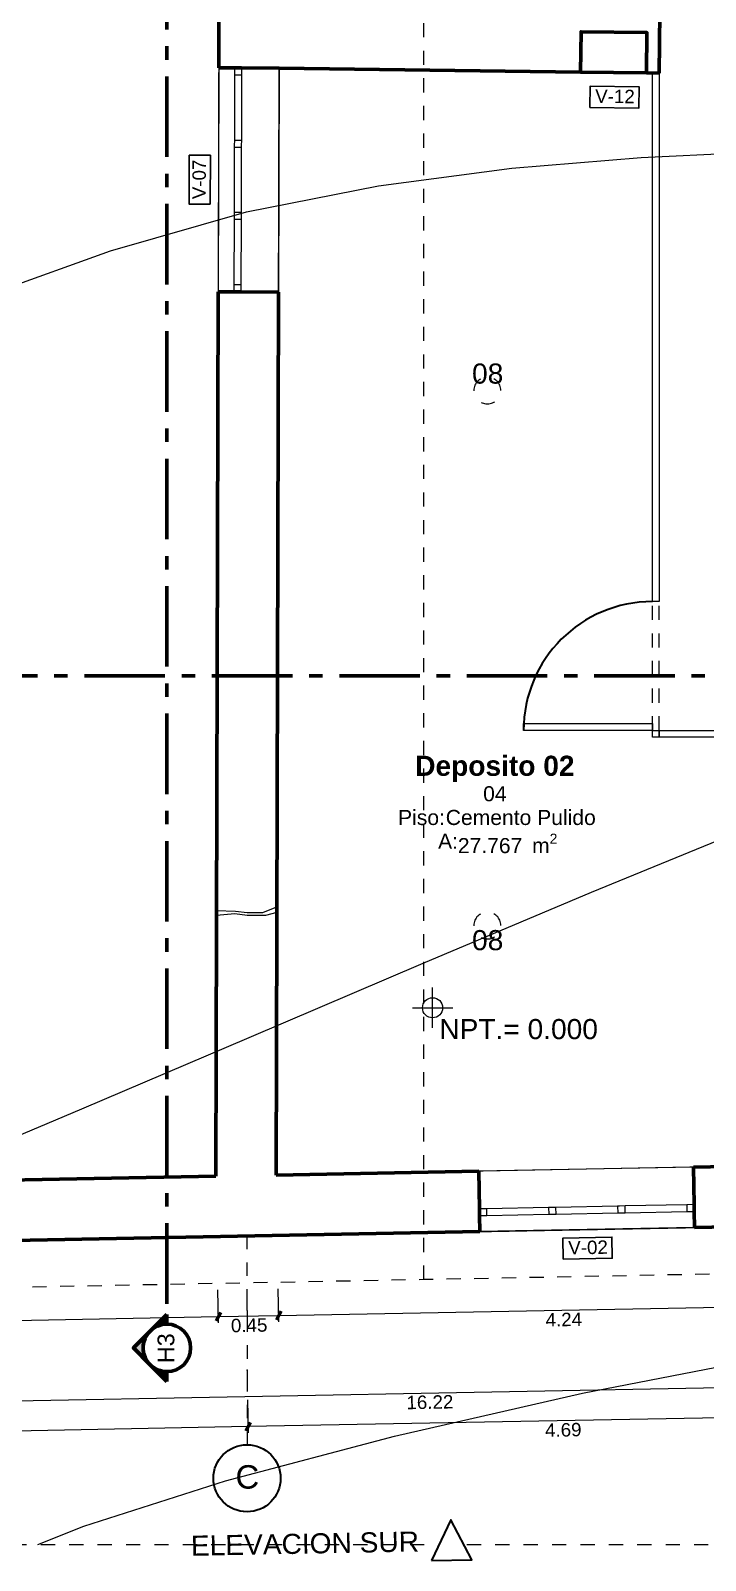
# Model space of a CAD drawing. Header units: metres. Extents: x 48 to 635, y -15 to 39.
# Drawn here: x 215.52 to 220.55, y 3.63 to 15.04 of the extents above; entities that cross this region are included whole.
import ezdxf

# ---------------------------------------------------------------- set-up
doc = ezdxf.new("R2010")
doc.units = ezdxf.units.M
doc.header["$MEASUREMENT"] = 0
for name, pattern in [('Dashed', [0.211667, 0.105833, -0.105833]), ('Dot & Dashed', [0.335139, 0.15875, -0.088194, 0, -0.088194]), ('Hidden Line', [0.15875, 0.105833, -0.052917]), ('Linea punta', [0.85, 0.6, -0.125, 0, -0.125]), ('Wipeout_Contour', [1, 0, -1])]:
    doc.linetypes.add(name, pattern=pattern)
for name, color, linetype in [('2D Drafting - General', 7, 'Continuous'), ('Annotation - Label', 7, 'Continuous'), ('Dimensioning - General', 7, 'Continuous'), ('Interior - Furniture', 7, 'Continuous'), ('Interior - Lamp', 7, 'Continuous'), ('Marker - Elevation', 7, 'Continuous'), ('Marker - Section', 7, 'Continuous'), ('Model Unit - Zone', 7, 'Continuous'), ('Shell - Roof', 7, 'Continuous'), ('Structural - Bearing', 7, 'Continuous'), ('Structural - Grid', 7, 'Continuous')]:
    doc.layers.add(name, color=color, linetype=linetype)
doc.styles.add('GENERATED_STYLE_1', font='')
doc.styles.add('GENERATED_STYLE_5', font='')
doc.styles.get('GENERATED_STYLE_1').set_extended_font_data('Arial')
doc.styles.get('GENERATED_STYLE_5').set_extended_font_data('Arial', bold=True)
doc.dimstyles.new('GENERATED_STYLE__1', dxfattribs={"dimtxt": 0.1, "dimasz": 0.0475, "dimexe": 0.18, "dimexo": 0.2, "dimgap": 0.09, "dimtad": 3, "dimzin": 0, "dimdsep": 46, "dimtxsty": 'GENERATED_STYLE_1', "dimblk": 'ARROWHEAD_2', "dimblk1": 'ARROWHEAD_2', "dimblk2": 'ARROWHEAD_2', "dimcen": 0.09, "dimclrd": 256, "dimclre": 256, "dimclrt": 5, "dimazin": 0, "dimtfac": 1, "dimtdec": 4, "dimtmove": 0, "dimatfit": 3, "dimfxl": 1, "dimtolj": 1, "dimtzin": 0, "dimarcsym": 0})

# ---------------------------------------------------------------- blocks, each defined once
blk = doc.blocks.new('*D36', base_point=(152.192, 0))
at = {"layer": 'Dimensioning - General', "color": 151, "linetype": 'Continuous', "lineweight": 20, "true_color": 0x80c2ff}
for p, q in [((211.221, 5.293), (211.217, 5.54)), ((211.22, 5.34), (216.92, 5.449)), ((210.77, 5.332), (211.22, 5.34))]:
    blk.add_line(p, q, dxfattribs=at)
at = {"layer": 'Dimensioning - General', "color": 7, "linetype": 'Continuous', "lineweight": 60}
for p, q in [((210.788, 5.363), (210.753, 5.3)), ((211.238, 5.372), (211.203, 5.309))]:
    blk.add_line(p, q, dxfattribs=at)
at = {"layer": 'Dimensioning - General', "color": 5, "lineweight": 25, "insert": (210.865, 5.213), "char_height": 0.1, "attachment_point": 7, "rotation": 1.0914, "style": 'GENERATED_STYLE_1'}
blk.add_mtext('\\A1;{\\pql;\\fArial|b0|i0|c0|p34;0.45}', dxfattribs=at)
blk = doc.blocks.new('ARROWHEAD_2')
at = {"color": 0, "linetype": 'Continuous', "lineweight": 0}
for p, q in [((0, 0), (-1, 0)), ((-0.38, -0.66), (0.38, 0.66))]:
    blk.add_line(p, q, dxfattribs=at)
blk = doc.blocks.new('*D37', base_point=(152.192, 0))
at = {"layer": 'Dimensioning - General', "color": 151, "linetype": 'Continuous', "lineweight": 20, "true_color": 0x80c2ff}
for p, q in [((216.921, 5.402), (216.917, 5.649)), ((211.22, 5.34), (216.92, 5.449)), ((216.92, 5.449), (217.37, 5.457))]:
    blk.add_line(p, q, dxfattribs=at)
at = {"layer": 'Dimensioning - General', "color": 7, "linetype": 'Continuous', "lineweight": 60}
for p, q in [((216.938, 5.48), (216.903, 5.417)), ((211.238, 5.372), (211.203, 5.309))]:
    blk.add_line(p, q, dxfattribs=at)
at = {"layer": 'Dimensioning - General', "color": 5, "lineweight": 25, "insert": (213.978, 5.273), "char_height": 0.1, "attachment_point": 7, "rotation": 1.0914, "style": 'GENERATED_STYLE_1'}
blk.add_mtext('\\A1;{\\pql;\\fArial|b0|i0|c0|p34;5.7}', dxfattribs=at)
blk = doc.blocks.new('*D38', base_point=(152.192, 0))
at = {"layer": 'Dimensioning - General', "color": 151, "linetype": 'Continuous', "lineweight": 20, "true_color": 0x80c2ff}
for p, q in [((217.371, 5.411), (217.367, 5.657)), ((217.37, 5.457), (221.61, 5.538)), ((216.92, 5.449), (217.37, 5.457))]:
    blk.add_line(p, q, dxfattribs=at)
at = {"layer": 'Dimensioning - General', "color": 7, "linetype": 'Continuous', "lineweight": 60}
for p, q in [((216.938, 5.48), (216.903, 5.417)), ((217.388, 5.489), (217.353, 5.426))]:
    blk.add_line(p, q, dxfattribs=at)
at = {"layer": 'Dimensioning - General', "color": 5, "lineweight": 25, "insert": (217.015, 5.331), "char_height": 0.1, "attachment_point": 7, "rotation": 1.0914, "style": 'GENERATED_STYLE_1'}
blk.add_mtext('\\A1;{\\pql;\\fArial|b0|i0|c0|p34;0.45}', dxfattribs=at)
blk = doc.blocks.new('*D39', base_point=(152.192, 0))
at = {"layer": 'Dimensioning - General', "color": 151, "linetype": 'Continuous', "lineweight": 20, "true_color": 0x80c2ff}
for p, q in [((221.611, 5.491), (221.607, 5.738)), ((217.37, 5.457), (221.61, 5.538)), ((221.61, 5.538), (222.06, 5.547))]:
    blk.add_line(p, q, dxfattribs=at)
at = {"layer": 'Dimensioning - General', "color": 7, "linetype": 'Continuous', "lineweight": 60}
for p, q in [((217.388, 5.489), (217.353, 5.426)), ((221.628, 5.57), (221.593, 5.507))]:
    blk.add_line(p, q, dxfattribs=at)
at = {"layer": 'Dimensioning - General', "color": 5, "lineweight": 25, "insert": (219.36, 5.375), "char_height": 0.1, "attachment_point": 7, "rotation": 1.0914, "style": 'GENERATED_STYLE_1'}
blk.add_mtext('\\A1;{\\pql;\\fArial|b0|i0|c0|p34;4.24}', dxfattribs=at)
blk = doc.blocks.new('*D66', base_point=(152.192, 0))
at = {"layer": 'Dimensioning - General', "color": 151, "linetype": 'Continuous', "lineweight": 20, "true_color": 0x80c2ff}
for p, q in [((221.828, 4.918), (221.833, 4.672)), ((225.962, 4.797), (221.832, 4.718)), ((221.832, 4.718), (217.142, 4.629))]:
    blk.add_line(p, q, dxfattribs=at)
at = {"layer": 'Dimensioning - General', "color": 7, "linetype": 'Continuous', "lineweight": 60}
for p, q in [((221.815, 4.687), (221.85, 4.75)), ((217.125, 4.598), (217.16, 4.661))]:
    blk.add_line(p, q, dxfattribs=at)
at = {"layer": 'Dimensioning - General', "color": 5, "lineweight": 25, "insert": (219.356, 4.551), "char_height": 0.1, "attachment_point": 7, "rotation": 1.0914, "style": 'GENERATED_STYLE_1'}
blk.add_mtext('\\A1;{\\pql;\\fArial|b0|i0|c0|p34;4.69}', dxfattribs=at)
blk = doc.blocks.new('*D67', base_point=(152.192, 0))
at = {"layer": 'Dimensioning - General', "color": 151, "linetype": 'Continuous', "lineweight": 20, "true_color": 0x80c2ff}
for p, q in [((217.138, 4.829), (217.143, 4.582)), ((210.988, 4.712), (210.993, 4.465)), ((221.832, 4.718), (217.142, 4.629)), ((217.142, 4.629), (210.992, 4.512)), ((210.992, 4.512), (210.962, 4.511))]:
    blk.add_line(p, q, dxfattribs=at)
at = {"layer": 'Dimensioning - General', "color": 7, "linetype": 'Continuous', "lineweight": 60}
for p, q in [((217.125, 4.598), (217.16, 4.661)), ((211.01, 4.544), (210.975, 4.48))]:
    blk.add_line(p, q, dxfattribs=at)
at = {"layer": 'Dimensioning - General', "color": 5, "lineweight": 25, "insert": (213.936, 4.448), "char_height": 0.1, "attachment_point": 7, "rotation": 1.0914, "style": 'GENERATED_STYLE_1'}
blk.add_mtext('\\A1;{\\pql;\\fArial|b0|i0|c0|p34;6.15}', dxfattribs=at)
blk = doc.blocks.new('*D68', base_point=(152.192, 0))
at = {"layer": 'Dimensioning - General', "color": 151, "linetype": 'Continuous', "lineweight": 20, "true_color": 0x80c2ff}
for p, q in [((226.603, 4.988), (226.598, 5.235)), ((210.382, 4.726), (226.602, 5.035)), ((226.602, 5.035), (226.632, 5.035)), ((210.383, 4.679), (210.378, 4.926)), ((210.351, 4.725), (210.382, 4.726))]:
    blk.add_line(p, q, dxfattribs=at)
at = {"layer": 'Dimensioning - General', "color": 7, "linetype": 'Continuous', "lineweight": 60}
for p, q in [((226.584, 5.003), (226.619, 5.066)), ((210.399, 4.757), (210.365, 4.694))]:
    blk.add_line(p, q, dxfattribs=at)
at = {"layer": 'Dimensioning - General', "color": 5, "lineweight": 25, "insert": (218.323, 4.757), "char_height": 0.1, "attachment_point": 7, "rotation": 1.0914, "style": 'GENERATED_STYLE_1'}
blk.add_mtext('\\A1;{\\pql;\\fArial|b0|i0|c0|p34;16.22}', dxfattribs=at)

msp = doc.modelspace()

# ---------------------------------------------------------------- hatches: boundary and pattern name
at = {"layer": 'Marker - Section', "linetype": 'Continuous', "lineweight": 0, "true_color": 0x000000}
for points in [[(216.537, 5.466), (216.412, 5.341, -0.198912), (216.537, 5.393)], [(216.412, 5.091, -0.414214), (216.412, 5.341), (216.287, 5.216)], [(216.537, 4.966), (216.537, 5.039, -0.198912), (216.412, 5.091)]]:
    msp.add_hatch(color=18, dxfattribs=at).paths.add_polyline_path(points)

# ---------------------------------------------------------------- linework, layer by layer
at = {"layer": '2D Drafting - General', "color": 7, "linetype": 'Continuous', "lineweight": 13, "flags": 128}
msp.add_lwpolyline([(216.906, 8.478), (217.049, 8.472), (217.136, 8.461), (217.252, 8.461), (217.356, 8.505), (217.356, 8.461), (217.272, 8.44), (217.136, 8.44), (217.043, 8.451), (216.906, 8.44)], close=True, dxfattribs=at)
at = {"layer": 'Interior - Furniture', "color": 8, "linetype": 'Continuous', "lineweight": 13}
for p, q in [((219.107, 14.011), (220.071, 14.092)), ((220.071, 14.092), (220.97, 14.133)), ((218.114, 13.881), (219.107, 14.011)), ((217.13, 13.686), (218.114, 13.881)), ((216.117, 13.396), (217.13, 13.686)), ((215.047, 13.012), (216.117, 13.396)), ((226.579, 6.23), (210.359, 5.921)), ((219.633, 4.878), (221.114, 5.167)), ((218.232, 4.559), (219.633, 4.878)), ((216.973, 4.224), (218.232, 4.559)), ((215.919, 3.888), (216.973, 4.224)), ((215.576, 3.751), (215.919, 3.888))]:
    msp.add_line(p, q, dxfattribs=at)
at = {"layer": 'Interior - Furniture', "color": 30, "linetype": 'Hidden Line', "lineweight": 18, "true_color": 0xff6600}
for p, q in [((220.155, 9.82), (220.155, 10.78)), ((220.205, 9.82), (220.205, 10.78))]:
    msp.add_line(p, q, dxfattribs=at)
at = {"layer": 'Interior - Furniture', "color": 7, "linetype": 'Continuous', "lineweight": 13}
for p, q in [((219.702, 8.613), (220.824, 9.074)), ((218.446, 8.084), (219.702, 8.613)), ((217.15, 7.53), (218.446, 8.084)), ((218.517, 7.602), (218.517, 7.902)), ((218.367, 7.752), (218.667, 7.752)), ((215.904, 6.998), (217.15, 7.53)), ((214.801, 6.532), (215.904, 6.998)), ((210.273, 5.919), (226.579, 6.23)), ((226.579, 6.23), (210.273, 5.919))]:
    msp.add_line(p, q, dxfattribs=at)
at = {"layer": 'Interior - Furniture', "color": 8, "linetype": 'Dashed', "lineweight": 13}
msp.add_line((200.569, 3.751), (238.069, 3.751), dxfattribs=at)
at = {"layer": 'Interior - Furniture', "color": 104, "linetype": 'Continuous', "lineweight": 13, "true_color": 0x029e21, "flags": 128}
for points in [[(220.155, 14.72), (220.205, 14.72), (220.205, 10.78), (220.155, 10.78)], [(220.155, 9.82), (220.205, 9.82), (220.205, 9.77), (220.155, 9.77)], [(220.205, 9.77), (220.205, 9.82), (220.631, 9.82), (220.631, 9.77)]]:
    msp.add_lwpolyline(points, close=True, dxfattribs=at)
at = {"layer": 'Interior - Furniture', "color": 30, "linetype": 'Continuous', "lineweight": 18, "true_color": 0xff6600, "flags": 128}
msp.add_lwpolyline([(220.155, 9.82), (219.195, 9.82), (219.195, 9.87), (220.155, 9.87)], close=True, dxfattribs=at)
at = {"layer": 'Interior - Furniture', "color": 7, "linetype": 'Continuous', "lineweight": 13}
msp.add_circle((218.517, 7.752), 0.075, dxfattribs=at)
at = {"layer": 'Interior - Furniture', "color": 5, "linetype": 'Continuous', "lineweight": 35}
msp.add_arc((220.155, 9.82), 0.96, 90, 180, dxfattribs=at)
at = {"layer": 'Interior - Lamp', "color": 2, "linetype": 'Dashed', "lineweight": 13, "true_color": 0xffeb28, "flags": 128}
for points in [[(219.025, 12.354, 1), (218.825, 12.354, 1)], [(219.025, 8.365, 1), (218.825, 8.365, 1)]]:
    msp.add_lwpolyline(points, format="xyb", close=True, dxfattribs=at)
at = {"layer": 'Marker - Section', "color": 7, "linetype": 'Linea punta', "lineweight": 60}
for p, q in [((216.537, 23.245), (216.537, 5.466)), ((209.272, 10.226), (227.391, 10.226))]:
    msp.add_line(p, q, dxfattribs=at)
at = {"layer": 'Marker - Section', "color": 7, "linetype": 'Continuous', "lineweight": 60, "flags": 128}
for points in [[(216.537, 5.466), (216.537, 5.393, 0.198912), (216.412, 5.341)], [(216.412, 5.091, -0.414214), (216.412, 5.341), (216.287, 5.216)], [(216.537, 4.966), (216.537, 5.039, -0.198912), (216.412, 5.091)]]:
    msp.add_lwpolyline(points, format="xyb", close=True, dxfattribs=at)
at = {"layer": 'Marker - Section', "color": 7, "linetype": 'Continuous', "lineweight": 60}
msp.add_circle((216.537, 5.216), 0.177, dxfattribs=at)
at = {"layer": 'Shell - Roof', "color": 23, "linetype": 'Hidden Line', "lineweight": 13, "true_color": 0xbf8080, "flags": 128}
for points in [[(218.451, 5.725), (218.451, 18.522)], [(227.371, 5.895), (218.451, 5.725), (209.351, 5.552)]]:
    msp.add_lwpolyline(points, dxfattribs=at)
at = {"layer": 'Structural - Bearing', "color": 7, "linetype": 'Continuous', "lineweight": 60}
for p, q in [((220.211, 15.17), (220.205, 14.72)), ((220.211, 15.17), (220.205, 14.72)), ((219.62, 14.728), (219.624, 15.028)), ((219.624, 15.028), (220.114, 15.022)), ((220.11, 14.722), (220.114, 15.022)), ((216.923, 14.76), (217.043, 14.759)), ((216.923, 14.76), (217.043, 14.759)), ((217.043, 14.759), (217.093, 14.759)), ((217.043, 14.759), (217.093, 14.759)), ((217.043, 14.759), (217.093, 14.759)), ((217.093, 14.759), (217.373, 14.758)), ((217.093, 14.759), (217.373, 14.758)), ((216.918, 13.09), (217.038, 13.089)), ((216.918, 13.09), (217.038, 13.089)), ((217.038, 13.089), (217.088, 13.089)), ((217.038, 13.089), (217.088, 13.089)), ((217.038, 13.089), (217.088, 13.089)), ((217.088, 13.089), (217.368, 13.088)), ((217.088, 13.089), (217.368, 13.088)), ((218.866, 6.253), (218.861, 6.533)), ((218.866, 6.253), (218.861, 6.533)), ((220.466, 6.284), (220.461, 6.564)), ((220.466, 6.284), (220.461, 6.564)), ((220.467, 6.234), (220.466, 6.284)), ((220.467, 6.234), (220.466, 6.284)), ((220.467, 6.234), (220.466, 6.284)), ((218.867, 6.203), (218.866, 6.253)), ((218.867, 6.203), (218.866, 6.253)), ((218.867, 6.203), (218.866, 6.253)), ((218.87, 6.083), (218.867, 6.203)), ((218.87, 6.083), (218.867, 6.203)), ((220.469, 6.114), (220.467, 6.234)), ((220.469, 6.114), (220.467, 6.234))]:
    msp.add_line(p, q, dxfattribs=at)
at = {"layer": 'Structural - Bearing', "color": 30, "linetype": 'Continuous', "lineweight": 18, "true_color": 0xff6600}
for p, q in [((216.923, 14.76), (216.918, 13.09)), ((217.373, 14.758), (217.368, 13.088)), ((217.042, 14.221), (217.043, 14.704)), ((217.093, 14.704), (217.092, 14.221)), ((217.04, 13.683), (217.041, 14.166)), ((217.091, 14.166), (217.09, 13.683)), ((217.039, 13.144), (217.04, 13.628)), ((217.09, 13.628), (217.089, 13.144)), ((220.461, 6.564), (218.861, 6.533)), ((220.411, 6.283), (219.951, 6.274)), ((219.381, 6.263), (218.921, 6.254)), ((218.922, 6.204), (219.382, 6.213)), ((219.896, 6.273), (219.436, 6.264)), ((219.437, 6.214), (219.897, 6.223)), ((219.952, 6.224), (220.412, 6.233)), ((220.469, 6.114), (218.87, 6.083))]:
    msp.add_line(p, q, dxfattribs=at)
at = {"layer": 'Structural - Bearing', "color": 30, "linetype": 'Continuous', "lineweight": 20, "true_color": 0xff6600}
for p, q in [((217.043, 14.704), (217.043, 14.759)), ((217.093, 14.759), (217.093, 14.704)), ((217.093, 14.704), (217.043, 14.704)), ((217.041, 14.181), (217.042, 14.221)), ((217.041, 14.166), (217.041, 14.181)), ((217.091, 14.166), (217.041, 14.166)), ((217.042, 14.221), (217.092, 14.221)), ((217.092, 14.221), (217.091, 14.181)), ((217.091, 14.181), (217.091, 14.166)), ((217.04, 13.668), (217.04, 13.683)), ((217.04, 13.683), (217.09, 13.683)), ((217.04, 13.628), (217.04, 13.668)), ((217.09, 13.628), (217.04, 13.628)), ((217.09, 13.683), (217.09, 13.668)), ((217.09, 13.668), (217.09, 13.628)), ((217.038, 13.089), (217.039, 13.144)), ((217.039, 13.144), (217.089, 13.144)), ((217.089, 13.144), (217.088, 13.089)), ((219.911, 6.273), (219.896, 6.273)), ((219.951, 6.274), (219.911, 6.273)), ((219.952, 6.224), (219.951, 6.274)), ((220.466, 6.284), (220.411, 6.283)), ((220.411, 6.283), (220.412, 6.233)), ((218.921, 6.254), (218.866, 6.253)), ((218.867, 6.203), (218.922, 6.204)), ((218.922, 6.204), (218.921, 6.254)), ((219.421, 6.264), (219.381, 6.263)), ((219.381, 6.263), (219.382, 6.213)), ((219.382, 6.213), (219.422, 6.214)), ((219.436, 6.264), (219.421, 6.264)), ((219.422, 6.214), (219.437, 6.214)), ((219.437, 6.214), (219.436, 6.264)), ((219.896, 6.273), (219.897, 6.223)), ((219.897, 6.223), (219.912, 6.223)), ((219.912, 6.223), (219.952, 6.224)), ((220.412, 6.233), (220.467, 6.234))]:
    msp.add_line(p, q, dxfattribs=at)
at = {"layer": 'Structural - Bearing', "color": 21, "linetype": 'Continuous', "lineweight": 18, "true_color": 0xff9955}
msp.add_line((219.62, 14.728), (220.11, 14.722), dxfattribs=at)
at = {"layer": 'Structural - Bearing', "color": 161, "linetype": 'Continuous', "lineweight": 25, "true_color": 0x40a5ff}
for p, q in [((219.689, 14.465), (220.055, 14.46)), ((216.86, 13.742), (216.861, 14.108)), ((219.491, 5.878), (219.856, 5.885))]:
    msp.add_line(p, q, dxfattribs=at)
at = {"layer": 'Structural - Bearing', "color": 123, "linetype": 'Continuous', "lineweight": 20, "true_color": 0x71cebe, "flags": 128}
msp.add_lwpolyline([(214.821, 17.524), (225.721, 17.522), (225.721, 15.096), (221.591, 15.152), (221.585, 14.702), (225.721, 14.646), (225.721, 6.664), (222.041, 6.594), (222.041, 12.562), (221.591, 12.562), (221.591, 6.585), (217.351, 6.504), (217.373, 14.758), (220.205, 14.72), (220.211, 15.17), (217.374, 15.208), (216.924, 15.21), (216.901, 6.496), (211.201, 6.387)], dxfattribs=at)
at = {"layer": 'Structural - Bearing', "color": 7, "linetype": 'Continuous', "lineweight": 60, "flags": 128}
for points in [[(216.924, 15.21), (216.923, 14.76)], [(217.373, 14.758), (219.62, 14.728)], [(220.11, 14.722), (220.205, 14.72)], [(216.918, 13.09), (216.901, 6.496)], [(217.351, 6.504), (217.368, 13.088)], [(218.861, 6.533), (217.351, 6.504)], [(221.591, 6.585), (220.461, 6.564)], [(216.901, 6.496), (211.201, 6.387)], [(220.469, 6.114), (226.579, 6.23)], [(210.359, 5.921), (218.87, 6.083)]]:
    msp.add_lwpolyline(points, dxfattribs=at)
msp.add_lwpolyline([(219.62, 14.728), (219.624, 15.028), (220.114, 15.022), (220.11, 14.722)], close=True, dxfattribs=at)
at = {"layer": 'Structural - Bearing', "color": 161, "linetype": 'Continuous', "lineweight": 25, "true_color": 0x40a5ff, "flags": 128}
for points in [[(219.689, 14.465), (220.055, 14.46), (220.057, 14.617), (219.691, 14.622)], [(216.86, 13.742), (216.861, 14.108), (216.704, 14.108), (216.703, 13.742)], [(219.491, 5.878), (219.856, 5.885), (219.853, 6.042), (219.488, 6.035)]]:
    msp.add_lwpolyline(points, close=True, dxfattribs=at)
at = {"layer": 'Structural - Grid', "color": 104, "linetype": 'Dot & Dashed', "lineweight": 13, "true_color": 0x029e21}
for p, q in [((217.134, 5.494), (217.134, 6.05)), ((217.134, 5.494), (217.134, 5.05)), ((217.134, 5.05), (217.134, 4.494))]:
    msp.add_line(p, q, dxfattribs=at)
at = {"layer": 'Structural - Grid', "color": 7, "linetype": 'Continuous', "lineweight": 35}
msp.add_circle((217.134, 4.244), 0.25, dxfattribs=at)
at = {"layer": 'Structural - Grid', "color": 104, "linetype": 'Dot & Dashed', "lineweight": 13, "true_color": 0x029e21}
msp.add_point((217.134, 5.05), dxfattribs=at)
msp.add_point((217.134, 5.05), dxfattribs=at)

# ---------------------------------------------------------------- texts
at = {"layer": 'Annotation - Label', "color": 5, "linetype": 'Continuous', "lineweight": 25, "char_height": 0.15, "style": 'GENERATED_STYLE_1'}
for insert, attachment_point in [((218.811, 12.403), 7), ((218.811, 8.331), 1)]:
    msp.add_mtext('\\A1;{\\pql;\\fArial|b0|i0|c0|p34;08}', dxfattribs=dict(at, insert=insert, attachment_point=attachment_point))
at = {"layer": 'Interior - Furniture', "color": 7, "lineweight": 13, "insert": (218.567, 7.668), "char_height": 0.15, "attachment_point": 1, "style": 'GENERATED_STYLE_1'}
msp.add_mtext('\\A1;{\\pql;\\fArial|b0|i0|c0|p34;NPT.= 0.000}', dxfattribs=at)
at = {"layer": 'Marker - Elevation', "color": 5, "lineweight": 35, "insert": (218.417, 3.696), "char_height": 0.15, "attachment_point": 9, "rotation": 1.0914, "style": 'GENERATED_STYLE_1'}
msp.add_mtext('\\A1;{\\pqr;\\pt0;\\fArial|b0|i0|c0|p34; ELEVACION SUR}', dxfattribs=at)
at = {"layer": 'Marker - Section', "color": 7, "lineweight": 60, "insert": (216.594, 5.325), "char_height": 0.125, "attachment_point": 9, "rotation": 90, "style": 'GENERATED_STYLE_1'}
msp.add_mtext('\\A1;{\\pqr;\\pt0;\\fArial|b0|i0|c0|p34;H3}', dxfattribs=at)
at = {"layer": 'Model Unit - Zone', "color": 7, "lineweight": 13, "char_height": 0.15, "attachment_point": 2, "style": 'GENERATED_STYLE_5'}
for s, insert in [('\\A1;{\\pqc;\\pt0;\\fArial|b1|i0|c0|p34;Deposito 02}', (218.981, 9.631)), ('\\A1;{\\pqc;\\pt0;\\fArial|b1|i0|c0|p34;}', (219.564, 9.665))]:
    msp.add_mtext(s, dxfattribs=dict(at, insert=insert))
at = {"layer": 'Model Unit - Zone', "color": 5, "lineweight": 25, "char_height": 0.1125, "attachment_point": 2, "style": 'GENERATED_STYLE_1'}
for s, insert in [('\\A1;{\\pqc;\\pt0;\\fArial|b0|i0|c0|p34;04}', (218.981, 9.404)), ('\\A1;{\\pqc;\\pt0;\\fArial|b0|i0|c0|p34;}', (219.067, 9.43)), ('\\A1;{\\pqc;\\pt0;\\fArial|b0|i0|c0|p34;Piso: }', (218.434, 9.227)), ('\\A1;{\\pqc;\\pt0;\\fArial|b0|i0|c0|p34;Cemento Pulido}', (219.174, 9.227)), ('\\A1;{\\pqc;\\pt0;\\fArial|b0|i0|c0|p34;A: }', (218.632, 9.05)), ('\\A1;{\\pqc;\\pt0,2.3;\\fArial|b0|i0|c0|p34;27.767\\fArial|b0|i0|c0|p34;\\A1{\\H.66x;\\S^  ;}\\fArial|b0|i0|c0|p34; m\\fArial|b0|i0|c0|p34;\\A1{\\H.66x;\\S2^  ;}}', (219.076, 9.05))]:
    msp.add_mtext(s, dxfattribs=dict(at, insert=insert))
at = {"layer": 'Structural - Bearing', "color": 7, "lineweight": 13, "char_height": 0.1, "attachment_point": 7, "style": 'GENERATED_STYLE_1'}
for s, insert, rotation in [('\\A1;{\\pql;\\pt0;\\fArial|b0|i0|c0|p34;V-12}', (219.728, 14.499), 359.2312), ('\\A1;{\\pql;\\pt0;\\fArial|b0|i0|c0|p34;V-07}', (216.828, 13.78), 89.844), ('\\A1;{\\pql;\\pt0;\\fArial|b0|i0|c0|p34;V-02}', (219.529, 5.911), 1.0914)]:
    msp.add_mtext(s, dxfattribs=dict(at, insert=insert, rotation=rotation))
at = {"layer": 'Structural - Grid', "color": 7, "lineweight": 13, "insert": (217.048, 4.253), "char_height": 0.175, "attachment_point": 4, "style": 'GENERATED_STYLE_1'}
msp.add_mtext('\\A1;{\\pql;\\pt0;\\fArial|b0|i0|c0|p34;C}', dxfattribs=at)

# ---------------------------------------------------------------- dimensions: what is measured, and where the dimension line sits
at = {"layer": 'Dimensioning - General', "color": 151, "linetype": 'Continuous', "lineweight": 20, "true_color": 0x80c2ff}
for base, p1, p2, angle, picture, middle in [((217.37, 5.457), (216.901, 6.496), (217.351, 6.504), 1.0914, '*D38', (217.144, 5.383)), ((221.61, 5.538), (217.351, 6.504), (221.591, 6.585), 1.0914, '*D39', (219.489, 5.428)), ((211.22, 5.34), (210.751, 6.379), (211.201, 6.387), 1.0914, '*D36', (210.994, 5.266)), ((216.92, 5.449), (211.201, 6.387), (216.901, 6.496), 1.0914, '*D37', (214.068, 5.325)), ((226.602, 5.035), (210.359, 5.921), (226.579, 6.23), 1.0914, '*D68', (218.49, 4.81)), ((217.142, 4.629), (221.824, 5.139), (217.134, 5.05), 181.0914, '*D66', (219.485, 4.604)), ((210.992, 4.512), (217.134, 5.05), (210.984, 4.933), 181.0914, '*D67', (214.065, 4.5))]:
    dim = msp.add_linear_dim(base=base, p1=p1, p2=p2, angle=angle, dimstyle='GENERATED_STYLE__1', dxfattribs=at)
    dim.commit()
    dim.dimension.update_dxf_attribs({"geometry": picture, "text_midpoint": middle, "dimtype": 160, "text_rotation": 1.0914})

# ---------------------------------------------------------------- next in the draw order: wipeouts: each hides what was drawn before it
at = {"color": 254, "linetype": 'Wipeout_Contour', "lineweight": 0, "ltscale": 656.078177}
msp.add_wipeout([(218.509, 3.632), (218.809, 3.637), (218.653, 3.935)], dxfattribs=at).dxf.layer = 'Marker - Elevation'

# ---------------------------------------------------------------- next in the draw order: linework, layer by layer
at = {"layer": 'Marker - Elevation', "color": 161, "linetype": 'Continuous', "lineweight": 35, "true_color": 0x40a5ff, "flags": 128}
msp.add_lwpolyline([(218.509, 3.632), (218.809, 3.637), (218.653, 3.935)], close=True, dxfattribs=at)

doc.saveas('drawing.dxf')
